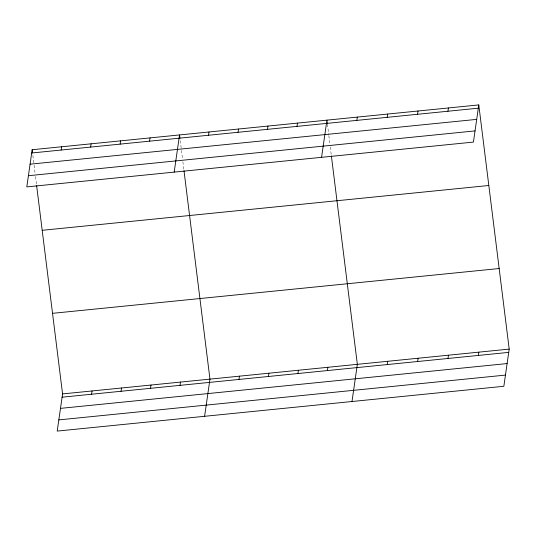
<?xml version="1.0" encoding="UTF-8"?>
<svg xmlns="http://www.w3.org/2000/svg" width="536" height="536" viewBox="0 0 536 536"><rect width="100%" height="100%" fill="white"/><g stroke="black" fill="none" stroke-linecap="round" stroke-linejoin="round"><path stroke-width="0.4" stroke-dasharray="2.68 2.01" d="M327.436 124.218L328.756 134.804M328.856 135.615L329.975 144.573M330.276 147.011L331.288 155.152M180.25 140.633L181.369 149.591M181.47 150.402L182.588 159.359M182.89 161.798L183.902 169.939M32.864 155.42L33.982 164.378M34.083 165.189L35.195 174.14M35.503 176.585L36.515 184.726"/><path stroke-width="0.8" d="M32.153 149.725L26.8 186.897L473.429 142.087L478.782 104.915L32.153 149.725L32.562 152.981M61.164 150.047L61.633 146.764M90.638 147.085L91.113 143.809M36.616 185.536L62.571 393.913L57.218 431.085L503.847 386.275L509.2 349.103L478.782 104.915M120.118 144.13L120.587 140.854M91.576 394.228L92.051 390.952M149.591 141.169L150.067 137.893M121.056 391.273L121.531 387.997M174.187 172.11L179.547 134.938L179.949 138.194M150.536 388.319L151.005 385.042M208.551 135.26L209.02 131.983M180.009 385.357L180.485 382.081M238.024 132.298L238.5 129.022M204.605 416.298L209.958 379.126L184.002 170.75M267.504 129.344L267.973 126.067M238.962 379.441L239.438 376.165M296.978 126.389L297.453 123.106M268.442 376.486L268.918 373.21M321.573 157.323L326.933 120.151L327.335 123.407M297.922 373.532L298.391 370.255M356.829 120.379L357.298 117.103M327.396 370.57L327.871 367.294M387.2 117.337L387.669 114.054M351.991 401.511L357.345 364.339L331.389 155.963M417.571 114.289L418.04 111.012M387.247 364.567L387.716 361.291M447.942 111.24L448.411 107.964M417.618 361.519L418.087 358.242M447.989 358.477L448.458 355.201M478.36 355.428L478.829 352.152M31.684 153.001L478.313 108.192M30.07 164.184L476.698 119.381M28.415 175.708L475.037 130.905M42.197 230.306L488.819 185.496M52.535 313.332L499.163 268.523M62.571 393.913L509.2 349.103M62.102 397.189L508.731 352.38M60.488 408.372L507.116 363.569M58.826 419.896L505.455 375.093"/></g></svg>
